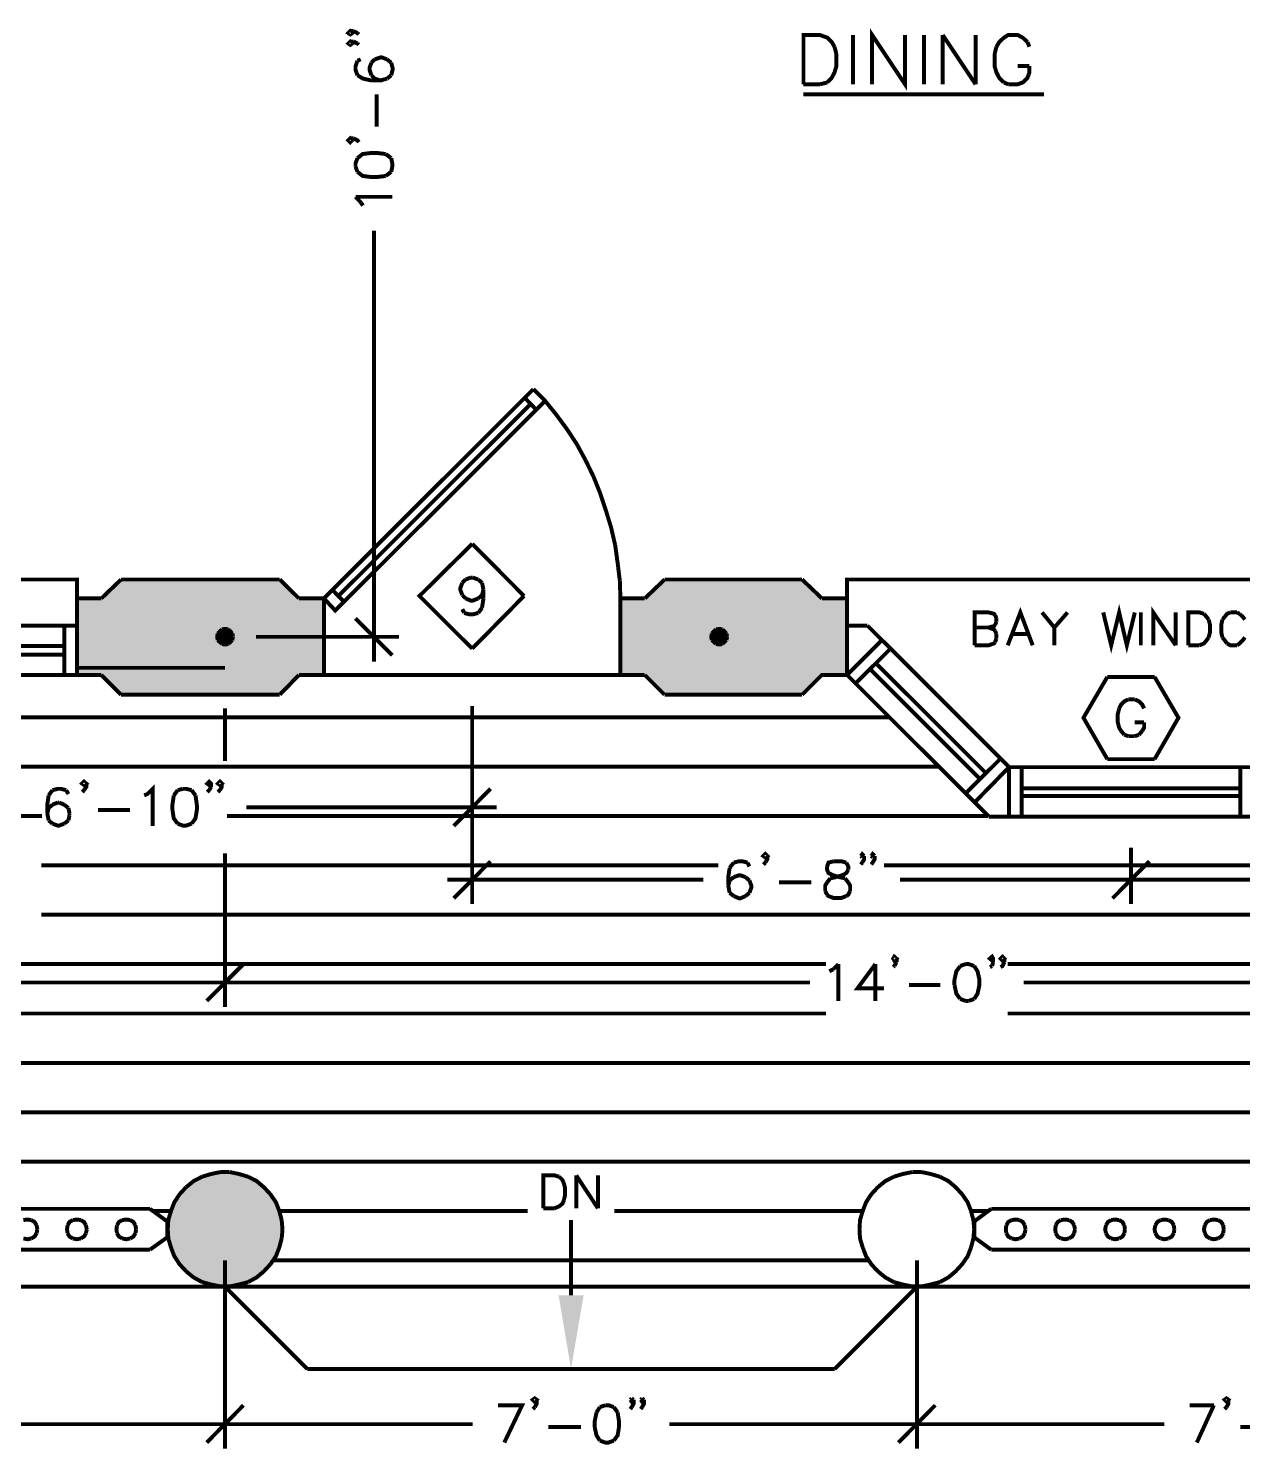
# Model space of a CAD drawing. Header units: millimetres. Extents: x 31 to 857, y 6 to 562.
# Drawn here: x 586 to 664, y 230.1 to 321.6 of the extents above; entities that cross this region are included whole.
import ezdxf

# ---------------------------------------------------------------- set-up
doc = ezdxf.new("R2010")
doc.units = ezdxf.units.MM
doc.layers.add('H', color=7, linetype='Continuous')
doc.layers.add('P', color=7, linetype='Continuous')

msp = doc.modelspace()

# ---------------------------------------------------------------- hatches: boundary and pattern name
at = {"layer": 'H', "linetype": 'Continuous'}
for points in [[(590.673, 284.903), (591.943, 286.138), (603.373, 284.903), (590.673, 284.903)], [(603.373, 284.903), (591.943, 286.138), (602.156, 286.138), (603.373, 284.903)], [(625.598, 284.903), (626.868, 286.138), (636.993, 284.903), (625.598, 284.903)], [(636.993, 284.903), (626.868, 286.138), (635.723, 286.138), (636.993, 284.903)], [(589.104, 280), (589.104, 284.903), (604.979, 280), (589.104, 280)], [(604.979, 280), (589.104, 284.903), (604.979, 284.903), (604.979, 280)], [(624.029, 280), (624.029, 284.903), (638.598, 280), (624.029, 280)], [(638.598, 280), (624.029, 284.903), (638.598, 284.903), (638.598, 280)], [(598.082, 282.54), (598.135, 282.663), (599.14, 282.54), (598.082, 282.54)], [(598.135, 282.663), (598.17, 282.751), (599.105, 282.663), (598.135, 282.663)], [(599.14, 282.54), (598.135, 282.663), (599.105, 282.663), (599.14, 282.54)], [(598.17, 282.751), (598.258, 282.822), (599.052, 282.751), (598.17, 282.751)], [(599.105, 282.663), (598.17, 282.751), (599.052, 282.751), (599.105, 282.663)], [(598.258, 282.822), (598.346, 282.875), (599.017, 282.822), (598.258, 282.822)], [(599.052, 282.751), (598.258, 282.822), (599.017, 282.822), (599.052, 282.751)], [(598.346, 282.875), (598.417, 282.963), (598.928, 282.875), (598.346, 282.875)], [(599.017, 282.822), (598.346, 282.875), (598.928, 282.875), (599.017, 282.822)], [(598.928, 282.875), (598.417, 282.963), (598.84, 282.963), (598.928, 282.875)], [(629.885, 282.663), (630.802, 282.751), (630.855, 282.663), (629.885, 282.663)], [(629.885, 282.663), (629.92, 282.751), (630.802, 282.751), (629.885, 282.663)], [(629.885, 282.54), (630.855, 282.663), (630.89, 282.54), (629.885, 282.54)], [(629.885, 282.54), (629.885, 282.663), (630.855, 282.663), (629.885, 282.54)], [(629.92, 282.751), (630.767, 282.822), (630.802, 282.751), (629.92, 282.751)], [(629.92, 282.751), (630.008, 282.822), (630.767, 282.822), (629.92, 282.751)], [(630.008, 282.822), (630.678, 282.875), (630.767, 282.822), (630.008, 282.822)], [(630.008, 282.822), (630.096, 282.875), (630.678, 282.875), (630.008, 282.822)], [(630.096, 282.875), (630.59, 282.963), (630.678, 282.875), (630.096, 282.875)], [(630.096, 282.875), (630.167, 282.963), (630.59, 282.963), (630.096, 282.875)], [(598.082, 282.452), (598.082, 282.54), (599.14, 282.452), (598.082, 282.452)], [(599.14, 282.452), (598.082, 282.54), (599.14, 282.54), (599.14, 282.452)], [(598.082, 282.363), (598.082, 282.452), (599.14, 282.363), (598.082, 282.363)], [(599.14, 282.363), (598.082, 282.452), (599.14, 282.452), (599.14, 282.363)], [(598.135, 282.24), (598.082, 282.363), (599.105, 282.24), (598.135, 282.24)], [(599.105, 282.24), (598.082, 282.363), (599.14, 282.363), (599.105, 282.24)], [(598.17, 282.152), (598.135, 282.24), (599.052, 282.152), (598.17, 282.152)], [(599.052, 282.152), (598.135, 282.24), (599.105, 282.24), (599.052, 282.152)], [(598.205, 282.116), (598.17, 282.152), (599.017, 282.116), (598.205, 282.116)], [(599.017, 282.116), (598.17, 282.152), (599.052, 282.152), (599.017, 282.116)], [(598.293, 282.028), (598.205, 282.116), (598.928, 282.028), (598.293, 282.028)], [(598.928, 282.028), (598.205, 282.116), (599.017, 282.116), (598.928, 282.028)], [(598.382, 281.975), (598.293, 282.028), (598.84, 281.975), (598.382, 281.975)], [(598.84, 281.975), (598.293, 282.028), (598.928, 282.028), (598.84, 281.975)], [(598.47, 281.94), (598.382, 281.975), (598.77, 281.94), (598.47, 281.94)], [(598.77, 281.94), (598.382, 281.975), (598.84, 281.975), (598.77, 281.94)], [(629.832, 282.452), (630.89, 282.54), (630.89, 282.452), (629.832, 282.452)], [(629.832, 282.452), (629.885, 282.54), (630.89, 282.54), (629.832, 282.452)], [(629.885, 282.363), (629.832, 282.452), (630.89, 282.452), (629.885, 282.363)], [(629.885, 282.363), (630.89, 282.452), (630.89, 282.363), (629.885, 282.363)], [(629.885, 282.24), (630.89, 282.363), (630.89, 282.24), (629.885, 282.24)], [(629.885, 282.24), (629.885, 282.363), (630.89, 282.363), (629.885, 282.24)], [(629.92, 282.152), (629.885, 282.24), (630.89, 282.24), (629.92, 282.152)], [(629.92, 282.152), (630.89, 282.24), (630.802, 282.152), (629.92, 282.152)], [(630.008, 282.116), (629.92, 282.152), (630.802, 282.152), (630.008, 282.116)], [(630.008, 282.116), (630.802, 282.152), (630.767, 282.116), (630.008, 282.116)], [(630.043, 282.028), (630.008, 282.116), (630.767, 282.116), (630.043, 282.028)], [(630.043, 282.028), (630.767, 282.116), (630.678, 282.028), (630.043, 282.028)], [(630.132, 281.975), (630.043, 282.028), (630.678, 282.028), (630.132, 281.975)], [(630.132, 281.975), (630.678, 282.028), (630.59, 281.975), (630.132, 281.975)], [(630.22, 281.94), (630.132, 281.975), (630.59, 281.975), (630.22, 281.94)], [(630.22, 281.94), (630.59, 281.975), (630.52, 281.94), (630.22, 281.94)], [(591.943, 278.73), (590.673, 280), (602.156, 278.73), (591.943, 278.73)], [(602.156, 278.73), (590.673, 280), (603.373, 280), (602.156, 278.73)], [(626.868, 278.73), (625.598, 280), (635.723, 278.73), (626.868, 278.73)], [(635.723, 278.73), (625.598, 280), (636.993, 280), (635.723, 278.73)], [(596.988, 247.65), (597.623, 247.897), (600.287, 247.65), (596.988, 247.65)], [(597.623, 247.897), (598.293, 248.038), (599.652, 247.897), (597.623, 247.897)], [(600.287, 247.65), (597.623, 247.897), (599.652, 247.897), (600.287, 247.65)], [(599.652, 247.897), (598.293, 248.038), (598.981, 248.038), (599.652, 247.897)], [(595.877, 246.839), (596.388, 247.315), (601.345, 246.839), (595.877, 246.839)], [(596.388, 247.315), (596.988, 247.65), (600.833, 247.315), (596.388, 247.315)], [(601.345, 246.839), (596.388, 247.315), (600.833, 247.315), (601.345, 246.839)], [(600.833, 247.315), (596.988, 247.65), (600.287, 247.65), (600.833, 247.315)], [(595.171, 245.71), (595.454, 246.292), (602.068, 245.71), (595.171, 245.71)], [(595.454, 246.292), (595.877, 246.839), (601.768, 246.292), (595.454, 246.292)], [(602.068, 245.71), (595.454, 246.292), (601.768, 246.292), (602.068, 245.71)], [(601.768, 246.292), (595.877, 246.839), (601.345, 246.839), (601.768, 246.292)], [(594.995, 245.022), (595.171, 245.71), (602.28, 245.022), (594.995, 245.022)], [(602.28, 245.022), (595.171, 245.71), (602.068, 245.71), (602.28, 245.022)], [(594.907, 244.352), (594.995, 245.022), (602.315, 244.352), (594.907, 244.352)], [(594.995, 243.664), (594.907, 244.352), (602.28, 243.664), (594.995, 243.664)], [(602.28, 243.664), (594.907, 244.352), (602.315, 244.352), (602.28, 243.664)], [(602.315, 244.352), (594.995, 245.022), (602.28, 245.022), (602.315, 244.352)], [(595.171, 242.993), (594.995, 243.664), (602.068, 242.993), (595.171, 242.993)], [(602.068, 242.993), (594.995, 243.664), (602.28, 243.664), (602.068, 242.993)], [(595.454, 242.394), (595.171, 242.993), (601.768, 242.394), (595.454, 242.394)], [(601.768, 242.394), (595.171, 242.993), (602.068, 242.993), (601.768, 242.394)], [(595.877, 241.847), (595.454, 242.394), (601.345, 241.847), (595.877, 241.847)], [(601.345, 241.847), (595.454, 242.394), (601.768, 242.394), (601.345, 241.847)], [(596.388, 241.388), (595.877, 241.847), (600.833, 241.388), (596.388, 241.388)], [(600.833, 241.388), (595.877, 241.847), (601.345, 241.847), (600.833, 241.388)], [(596.988, 241.053), (596.388, 241.388), (600.287, 241.053), (596.988, 241.053)], [(600.287, 241.053), (596.388, 241.388), (600.833, 241.388), (600.287, 241.053)], [(597.623, 240.788), (596.988, 241.053), (599.652, 240.788), (597.623, 240.788)], [(599.652, 240.788), (596.988, 241.053), (600.287, 241.053), (599.652, 240.788)], [(598.293, 240.665), (597.623, 240.788), (598.981, 240.665), (598.293, 240.665)], [(598.981, 240.665), (597.623, 240.788), (599.652, 240.788), (598.981, 240.665)], [(620.854, 235.373), (620.06, 240.118), (621.665, 240.118), (620.854, 235.373)]]:
    msp.add_hatch(color=256, dxfattribs=at).paths.add_polyline_path(points)

# ---------------------------------------------------------------- linework, layer by layer
at = {"layer": 'P', "const_width": 0.254}
for points in [[(606.672, 321.398), (606.795, 321.275), (606.672, 321.187), (606.548, 321.275), (606.672, 321.398)], [(606.672, 321.398), (606.884, 321.398)], [(606.884, 321.398), (607.131, 321.275)], [(607.131, 321.275), (607.219, 321.187)], [(635.794, 317.976), (635.794, 321.151), (636.852, 321.151), (637.328, 320.975), (637.611, 320.693), (637.787, 320.393)], [(638.969, 317.976), (638.969, 321.151)], [(640.203, 317.976), (640.203, 321.151), (642.32, 317.976), (642.32, 321.151)], [(643.537, 317.976), (643.537, 321.151)], [(644.737, 317.976), (644.737, 321.151)], [(644.737, 321.151), (646.853, 317.976)], [(646.853, 317.976), (646.853, 321.151)], [(650.187, 320.693), (649.887, 320.975), (649.552, 321.151), (648.952, 321.151), (648.67, 320.975), (648.37, 320.693), (648.194, 320.393)], [(606.672, 320.728), (606.795, 320.604), (606.672, 320.516), (606.548, 320.604), (606.672, 320.728)], [(606.672, 320.728), (606.884, 320.728)], [(606.884, 320.728), (607.131, 320.604)], [(607.131, 320.604), (607.219, 320.516)], [(637.91, 319.917), (637.91, 319.158), (637.787, 318.735), (637.611, 318.4), (637.328, 318.1)], [(637.787, 320.393), (637.91, 319.917)], [(648.194, 320.393), (648.07, 319.917)], [(648.07, 319.917), (648.07, 319.158), (648.194, 318.735), (648.37, 318.4), (648.67, 318.1)], [(650.311, 320.393), (650.187, 320.693)], [(607.131, 319.493), (607.007, 319.123), (607.007, 318.911), (607.131, 318.558)], [(607.342, 319.581), (607.131, 319.493)], [(608.03, 319.37), (607.907, 319.035), (607.907, 318.911), (608.03, 318.558)], [(608.242, 319.581), (608.03, 319.37)], [(609.036, 319.581), (608.7, 319.705), (608.612, 319.705), (608.242, 319.581)], [(609.3, 319.37), (609.036, 319.581)], [(609.3, 318.558), (609.388, 318.911), (609.388, 319.035), (609.3, 319.37)], [(648.952, 317.976), (649.552, 317.976), (649.887, 318.1), (650.187, 318.4), (650.311, 318.735), (650.311, 319.158)], [(650.311, 319.158), (649.552, 319.158)], [(607.131, 318.558), (607.483, 318.347), (608.03, 318.223)], [(608.03, 318.558), (608.242, 318.347)], [(608.03, 318.223), (608.612, 318.223), (609.036, 318.347)], [(608.242, 318.347), (608.612, 318.223)], [(609.036, 318.347), (609.3, 318.558)], [(637.328, 318.1), (636.852, 317.976)], [(648.67, 318.1), (648.952, 317.976)], [(608.365, 315.26), (608.365, 317.341)], [(636.852, 317.976), (635.794, 317.976), (635.794, 317.976)], [(635.794, 317.341), (651.245, 317.341)], [(606.672, 314.501), (606.795, 314.378), (606.672, 314.254), (606.548, 314.378), (606.672, 314.501)], [(606.672, 314.501), (606.884, 314.501)], [(606.884, 314.501), (607.131, 314.378), (607.219, 314.254)], [(608.03, 313.567), (607.466, 313.496), (607.131, 313.231)], [(608.947, 313.496), (608.365, 313.567), (608.03, 313.567)], [(607.131, 313.231), (607.007, 312.896), (607.007, 312.685), (607.007, 312.685)], [(607.007, 312.685), (607.131, 312.349)], [(609.3, 313.231), (608.947, 313.496)], [(609.3, 312.349), (609.371, 312.685), (609.371, 312.896), (609.3, 313.231)], [(607.131, 312.349), (607.466, 312.085), (608.03, 312.014)], [(608.03, 312.014), (608.365, 312.014), (608.947, 312.085)], [(608.947, 312.085), (609.3, 312.349)], [(607.483, 310.18), (607.342, 310.392), (607.007, 310.744)], [(607.007, 310.744), (609.371, 310.744)], [(608.189, 280.846), (608.189, 308.575)], [(604.979, 284.921), (618.437, 298.379)], [(618.437, 298.379), (619.196, 297.621)], [(619.196, 297.621), (605.702, 284.145), (604.979, 284.921)], [(605.913, 285.08), (618.278, 297.445)], [(617.89, 297.815), (618.613, 297.057)], [(620.607, 295.787), (619.919, 296.721), (619.196, 297.621)], [(621.788, 293.811), (621.242, 294.816), (620.607, 295.787)], [(623.693, 288.343), (623.429, 289.489), (623.094, 290.583), (622.723, 291.694), (622.3, 292.753), (621.788, 293.811)], [(614.504, 288.431), (611.117, 285.08), (614.504, 281.693), (614.504, 281.693)], [(617.837, 285.08), (614.504, 288.431)], [(623.852, 287.196), (623.693, 288.343)], [(623.993, 286.05), (623.852, 287.196)], [(553.12, 286.138), (589.104, 286.138), (589.104, 280), (553.12, 280)], [(590.673, 284.921), (591.943, 286.138)], [(591.943, 286.138), (602.139, 286.138)], [(602.139, 286.138), (603.373, 284.921)], [(613.869, 285.926), (614.08, 286.138)], [(614.08, 286.138), (614.415, 286.262)], [(614.415, 286.262), (614.539, 286.262)], [(614.539, 286.262), (614.892, 286.138)], [(614.892, 286.138), (615.139, 285.926)], [(626.868, 286.138), (625.598, 284.921)], [(626.868, 286.138), (635.706, 286.138)], [(636.976, 284.921), (635.706, 286.138)], [(675.076, 286.138), (638.598, 286.138), (638.598, 283.175)], [(606.284, 284.692), (605.525, 285.468)], [(613.869, 285.133), (613.745, 285.468), (613.745, 285.591), (613.869, 285.926)], [(615.139, 285.926), (615.227, 285.468)], [(615.227, 285.468), (615.139, 285.133)], [(615.227, 285.468), (615.227, 284.921)], [(624.029, 284.921), (623.993, 286.05)], [(589.104, 280), (589.104, 284.921)], [(589.104, 284.921), (590.673, 284.921)], [(603.373, 284.921), (604.979, 284.921), (604.979, 280)], [(604.979, 283.175), (604.979, 284.921)], [(614.08, 284.921), (613.869, 285.133)], [(614.892, 284.921), (614.539, 284.78), (614.415, 284.78), (614.08, 284.921)], [(614.504, 281.693), (617.837, 285.08)], [(615.139, 285.133), (614.892, 284.921)], [(615.139, 284.321), (614.892, 283.986)], [(615.227, 284.921), (615.139, 284.321)], [(625.598, 284.921), (624.029, 284.921)], [(624.029, 284.921), (624.029, 280)], [(624.029, 284.921), (624.029, 283.175)], [(638.598, 280), (638.598, 284.921), (636.976, 284.921)], [(648.917, 281.905), (649.728, 284.021), (650.522, 281.905)], [(655.055, 284.021), (655.567, 281.905), (656.078, 284.021), (656.572, 281.905), (657.084, 284.021)], [(658.266, 281.905), (658.266, 284.021), (659.712, 281.905)], [(607.007, 283.633), (609.371, 281.27)], [(613.992, 283.986), (613.869, 284.233)], [(614.892, 283.986), (614.539, 283.898), (614.327, 283.898), (613.992, 283.986)], [(646.8, 281.905), (646.8, 284.021), (647.682, 284.021), (648.035, 283.933), (648.106, 283.845)], [(648.106, 283.845), (648.194, 283.633)], [(648.194, 283.422), (648.106, 283.21)], [(648.194, 283.633), (648.194, 283.422)], [(651.122, 284.021), (651.916, 283.051), (652.762, 284.021)], [(657.472, 281.905), (657.472, 284.021)], [(659.712, 281.905), (659.712, 284.021)], [(660.523, 281.905), (660.523, 284.021), (661.229, 284.021), (661.529, 283.933)], [(661.529, 283.933), (661.705, 283.722), (661.829, 283.563)], [(661.829, 283.563), (661.917, 283.21), (661.917, 282.751), (661.829, 282.416)], [(662.711, 283.563), (662.64, 283.21), (662.64, 282.751), (662.711, 282.416)], [(663.222, 284.021), (663.011, 283.933), (662.852, 283.722), (662.711, 283.563)], [(663.646, 284.021), (663.222, 284.021)], [(663.222, 284.021), (663.222, 284.021)], [(663.822, 283.933), (663.646, 284.021)], [(664.157, 283.563), (664.034, 283.722), (663.822, 283.933)], [(553.12, 283.175), (589.104, 283.175)], [(588.292, 280), (588.292, 283.175)], [(598.152, 282.663), (598.117, 282.452), (598.152, 282.24)], [(598.417, 282.928), (598.293, 282.804), (598.152, 282.663)], [(598.84, 282.928), (598.629, 282.963), (598.417, 282.928)], [(599.087, 282.663), (598.964, 282.804), (598.84, 282.928)], [(599.14, 282.452), (599.087, 282.663)], [(599.087, 282.24), (599.14, 282.452), (599.14, 282.452)], [(600.622, 282.452), (609.812, 282.452)], [(604.979, 280), (604.979, 283.175)], [(629.902, 282.663), (629.867, 282.452), (629.902, 282.24)], [(630.167, 282.928), (630.043, 282.804), (629.902, 282.663)], [(630.59, 282.928), (630.379, 282.963), (630.167, 282.928)], [(630.837, 282.663), (630.714, 282.804), (630.59, 282.928)], [(630.89, 282.452), (630.837, 282.663)], [(630.837, 282.24), (630.89, 282.452), (630.89, 282.452)], [(638.598, 280), (638.598, 283.175), (639.904, 283.175)], [(639.904, 283.175), (649.005, 274.073), (646.765, 271.78)], [(648.106, 283.21), (648.035, 283.139), (647.682, 283.051), (646.8, 283.051)], [(647.682, 283.051), (648.035, 282.928), (648.106, 282.84)], [(648.106, 282.84), (648.194, 282.628)], [(648.194, 282.628), (648.194, 282.328)], [(649.217, 282.628), (650.222, 282.628)], [(651.916, 283.051), (651.916, 281.905)], [(571.5, 281.869), (588.292, 281.869)], [(598.152, 282.24), (598.293, 282.116), (598.417, 281.993)], [(598.417, 281.993), (598.629, 281.958), (598.84, 281.993)], [(598.84, 281.993), (598.964, 282.116), (599.087, 282.24)], [(629.902, 282.24), (630.043, 282.116), (630.167, 281.993)], [(630.167, 281.993), (630.379, 281.958), (630.59, 281.993)], [(630.59, 281.993), (630.714, 282.116), (630.837, 282.24)], [(638.598, 280), (640.838, 282.24)], [(639.145, 279.453), (641.385, 281.693)], [(648.106, 282.116), (648.035, 282.028), (647.682, 281.905), (646.8, 281.905)], [(648.194, 282.328), (648.106, 282.116)], [(661.229, 281.905), (660.523, 281.905), (660.523, 281.905)], [(661.829, 282.416), (661.705, 282.24), (661.529, 282.028), (661.229, 281.905)], [(662.711, 282.416), (662.852, 282.24), (663.011, 282.028)], [(663.011, 282.028), (663.222, 281.905), (663.646, 281.905)], [(663.646, 281.905), (663.822, 282.028), (664.034, 282.24), (664.157, 282.416)], [(571.5, 281.305), (588.292, 281.305)], [(640.45, 280.758), (647.524, 273.685)], [(589.104, 280.458), (590.885, 280.458), (594.819, 280.458)], [(590.673, 280), (589.104, 280)], [(591.943, 278.73), (590.673, 280)], [(594.819, 280.458), (598.629, 280.458)], [(603.373, 280), (602.139, 278.73)], [(604.979, 280), (603.373, 280)], [(604.979, 280), (624.029, 280)], [(624.029, 280), (625.598, 280)], [(625.598, 280), (626.868, 278.73)], [(635.706, 278.73), (636.976, 280), (638.598, 280)], [(647.7, 270.898), (638.598, 280)], [(640.062, 280.388), (647.136, 273.315)], [(655.32, 274.585), (653.785, 277.248), (655.32, 279.876)], [(655.32, 279.876), (658.354, 279.876)], [(655.32, 279.876), (655.32, 279.876)], [(658.354, 279.876), (659.888, 277.248), (658.354, 274.585)], [(591.943, 278.73), (602.139, 278.73)], [(614.504, 278.007), (614.504, 269.928)], [(614.504, 278.007), (614.504, 265.271)], [(626.868, 278.73), (635.706, 278.73)], [(656.661, 278.43), (656.414, 278.306), (656.202, 278.095), (656.078, 277.848)], [(657.084, 278.43), (656.661, 278.43)], [(657.684, 277.848), (657.56, 278.095), (657.348, 278.306), (657.084, 278.43)], [(523.399, 277.283), (527.332, 277.283), (531.319, 277.283), (535.287, 277.283), (539.274, 277.283), (543.26, 277.283), (547.194, 277.283), (551.162, 277.283), (555.149, 277.283), (559.135, 277.283), (563.069, 277.283), (567.037, 277.283), (571.024, 277.283), (575.01, 277.283), (578.944, 277.283), (582.912, 277.283), (586.899, 277.283)], [(586.899, 277.283), (590.885, 277.283)], [(590.885, 277.283), (594.819, 277.283), (594.907, 277.283)], [(594.907, 277.283), (598.629, 277.283)], [(598.629, 277.848), (598.629, 274.461)], [(598.629, 277.848), (598.629, 274.461)], [(598.629, 277.283), (598.787, 277.283), (602.315, 277.283)], [(602.315, 277.283), (602.774, 277.283)], [(602.774, 277.283), (606.76, 277.283)], [(606.76, 277.283), (610.729, 277.283), (614.662, 277.283), (618.649, 277.283), (622.635, 277.283), (626.604, 277.283), (630.537, 277.283), (634.524, 277.283), (638.51, 277.283)], [(638.51, 277.283), (641.297, 277.283)], [(656.078, 277.848), (655.99, 277.495), (655.99, 276.948), (656.078, 276.613), (656.202, 276.401)], [(657.684, 276.948), (657.084, 276.948)], [(657.56, 276.401), (657.684, 276.613), (657.684, 276.948)], [(656.202, 276.401), (656.414, 276.154)], [(656.414, 276.154), (656.661, 276.066)], [(656.661, 276.066), (657.084, 276.066)], [(657.084, 276.066), (657.348, 276.154)], [(657.348, 276.154), (657.56, 276.401)], [(646.201, 272.38), (648.458, 274.62)], [(658.354, 274.585), (655.32, 274.585)], [(582.912, 274.108), (586.899, 274.108), (590.885, 274.108), (594.819, 274.108), (594.907, 274.108)], [(594.907, 274.108), (598.629, 274.108)], [(598.629, 274.108), (598.787, 274.108), (602.315, 274.108)], [(602.315, 274.108), (602.774, 274.108), (606.76, 274.108), (610.729, 274.108)], [(610.729, 274.108), (614.662, 274.108)], [(614.662, 274.108), (618.649, 274.108), (622.635, 274.108), (626.604, 274.108), (630.537, 274.108), (634.524, 274.108), (638.51, 274.108), (642.479, 274.108), (644.472, 274.108)], [(664.633, 274.073), (649.005, 274.073)], [(649.005, 274.073), (649.005, 270.898)], [(649.817, 270.898), (649.817, 274.073)], [(663.857, 270.898), (663.857, 274.073)], [(587.534, 272.591), (587.287, 272.256)], [(588.416, 272.591), (588.081, 272.68), (587.869, 272.68), (587.534, 272.591)], [(588.557, 272.344), (588.416, 272.591)], [(589.703, 273.015), (589.562, 272.927), (589.439, 273.015), (589.562, 273.138), (589.703, 273.015)], [(589.562, 272.591), (589.439, 272.468)], [(589.703, 273.015), (589.703, 272.803), (589.562, 272.591)], [(593.425, 272.256), (593.637, 272.344), (593.972, 272.68), (593.972, 270.298)], [(595.577, 272.591), (595.33, 272.256)], [(595.912, 272.68), (595.577, 272.591)], [(596.477, 272.591), (596.124, 272.68), (595.912, 272.68), (595.912, 272.68)], [(596.724, 272.256), (596.477, 272.591)], [(597.729, 273.015), (597.606, 272.927), (597.482, 273.015), (597.606, 273.138), (597.729, 273.015), (597.729, 272.803)], [(597.606, 272.591), (597.482, 272.468)], [(597.729, 272.803), (597.606, 272.591)], [(598.417, 273.015), (598.293, 272.927), (598.17, 273.015), (598.293, 273.138), (598.417, 273.015)], [(598.293, 272.591), (598.17, 272.468)], [(598.417, 273.015), (598.417, 272.803), (598.293, 272.591)], [(613.322, 270.298), (615.685, 272.68)], [(663.857, 272.715), (649.817, 272.715)], [(587.287, 272.256), (587.199, 271.657)], [(587.199, 271.657), (587.199, 271.11)], [(587.534, 271.657), (587.287, 271.445)], [(587.869, 271.798), (587.534, 271.657)], [(587.957, 271.798), (587.869, 271.798)], [(588.292, 271.657), (587.957, 271.798)], [(588.557, 271.445), (588.292, 271.657)], [(595.33, 272.256), (595.242, 271.657), (595.242, 271.321)], [(596.477, 270.439), (596.724, 270.775), (596.812, 271.321), (596.812, 271.657)], [(596.812, 271.657), (596.724, 272.256)], [(616.073, 271.498), (599.987, 271.498)], [(663.857, 272.221), (649.817, 272.221)], [(551.18, 270.933), (555.149, 270.933), (559.135, 270.933), (563.069, 270.933), (567.055, 270.933), (571.024, 270.933), (575.01, 270.933), (578.944, 270.933), (582.93, 270.933), (586.863, 270.933)], [(587.287, 271.445), (587.199, 271.11)], [(587.199, 271.11), (587.287, 270.651)], [(587.287, 270.651), (587.534, 270.439)], [(588.292, 270.439), (588.557, 270.651)], [(588.627, 271.11), (588.557, 271.445)], [(588.557, 270.651), (588.627, 270.986)], [(588.627, 270.986), (588.627, 271.11)], [(590.462, 271.321), (592.526, 271.321)], [(595.242, 271.321), (595.33, 270.775), (595.577, 270.439)], [(598.752, 270.933), (602.315, 270.933)], [(602.315, 270.933), (602.774, 270.933), (606.76, 270.933), (610.729, 270.933), (614.662, 270.933), (618.649, 270.933), (622.635, 270.933), (626.604, 270.933), (630.537, 270.933), (634.524, 270.933), (638.51, 270.933), (642.479, 270.933), (646.412, 270.933), (647.647, 270.933)], [(647.7, 270.898), (665.974, 270.898)], [(587.534, 270.439), (587.869, 270.316), (587.957, 270.316), (588.292, 270.439)], [(595.577, 270.439), (595.912, 270.316), (596.124, 270.316), (596.477, 270.439)], [(656.837, 268.905), (656.837, 265.271)], [(656.837, 268.905), (656.837, 265.271)], [(598.629, 268.534), (598.629, 258.657)], [(598.629, 258.657), (598.629, 268.534)], [(598.629, 268.534), (598.629, 268.534)], [(615.685, 268.023), (613.322, 265.642)], [(631.313, 267.935), (631.049, 267.6)], [(632.195, 267.935), (631.86, 268.023), (631.649, 268.023), (631.313, 267.935)], [(632.319, 267.688), (632.195, 267.935)], [(633.465, 268.358), (633.342, 268.27), (633.218, 268.358), (633.342, 268.482), (633.465, 268.358)], [(633.342, 267.935), (633.218, 267.811)], [(633.465, 268.358), (633.465, 268.146), (633.342, 267.935)], [(637.734, 268.023), (637.399, 267.935), (637.311, 267.688)], [(638.545, 267.935), (638.21, 268.023), (637.734, 268.023), (637.734, 268.023)], [(638.669, 267.476), (638.669, 267.688), (638.545, 267.935)], [(639.48, 268.358), (639.568, 268.482), (639.692, 268.358)], [(639.568, 268.27), (639.48, 268.358)], [(639.568, 267.935), (639.48, 267.811)], [(639.692, 268.358), (639.568, 268.27)], [(639.692, 268.358), (639.692, 268.146), (639.568, 267.935)], [(640.151, 268.358), (640.239, 268.482), (640.362, 268.358)], [(640.239, 268.27), (640.151, 268.358)], [(640.239, 267.935), (640.151, 267.811)], [(640.362, 268.358), (640.239, 268.27)], [(640.362, 268.358), (640.362, 268.146), (640.239, 267.935)], [(655.655, 265.642), (658.019, 268.023)], [(658.019, 268.023), (655.655, 265.642)], [(586.811, 267.758), (586.899, 267.758)], [(586.899, 267.758), (590.885, 267.758), (594.819, 267.758)], [(594.819, 267.758), (594.907, 267.758)], [(594.907, 267.758), (598.629, 267.758), (598.787, 267.758)], [(598.787, 267.758), (602.315, 267.758)], [(602.315, 267.758), (602.774, 267.758), (606.76, 267.758), (610.729, 267.758), (614.662, 267.758), (618.649, 267.758), (622.635, 267.758), (626.604, 267.758), (630.326, 267.758)], [(631.049, 267.6), (630.961, 267)], [(630.961, 267), (630.961, 266.453)], [(631.313, 267), (631.049, 266.788)], [(632.072, 267), (631.737, 267.123), (631.649, 267.123), (631.313, 267)], [(632.319, 266.788), (632.072, 267)], [(637.311, 267.688), (637.311, 267.476), (637.399, 267.264), (637.663, 267.141)], [(637.311, 266.665), (637.522, 266.929)], [(637.522, 266.929), (637.875, 267)], [(637.663, 267.141), (638.087, 267), (638.457, 266.929)], [(637.875, 267), (638.334, 267.141)], [(638.334, 267.141), (638.545, 267.264), (638.669, 267.476)], [(638.457, 266.929), (638.669, 266.665)], [(640.962, 267.758), (642.479, 267.758)], [(642.479, 267.758), (646.43, 267.758), (650.399, 267.758), (654.385, 267.758), (658.354, 267.758), (662.305, 267.758)], [(662.305, 267.758), (666.238, 267.758)], [(612.898, 266.841), (629.356, 266.841)], [(631.049, 266.788), (630.961, 266.453)], [(630.961, 266.453), (631.049, 265.994)], [(631.049, 265.994), (631.313, 265.783)], [(632.072, 265.783), (632.319, 265.994)], [(632.319, 265.994), (632.442, 266.33), (632.442, 266.453), (632.319, 266.788)], [(634.224, 266.665), (636.305, 266.665)], [(637.187, 266.118), (637.187, 266.453), (637.311, 266.665)], [(637.311, 265.871), (637.187, 266.118)], [(638.792, 266.118), (638.669, 265.871), (638.545, 265.783)], [(638.669, 266.665), (638.792, 266.453), (638.792, 266.118)], [(658.407, 266.841), (641.985, 266.841)], [(655.232, 266.841), (665.215, 266.841)], [(631.313, 265.783), (631.649, 265.642), (631.737, 265.642), (632.072, 265.783)], [(638.545, 265.783), (638.21, 265.659), (637.734, 265.659), (637.399, 265.783), (637.311, 265.871)], [(586.811, 264.583), (586.899, 264.583), (590.885, 264.583)], [(590.885, 264.583), (594.819, 264.583)], [(594.819, 264.583), (594.907, 264.583)], [(594.907, 264.583), (598.629, 264.583)], [(598.629, 264.583), (598.787, 264.583), (602.315, 264.583)], [(602.315, 264.583), (602.774, 264.583), (606.76, 264.583), (610.729, 264.583), (614.662, 264.583), (618.649, 264.583), (622.635, 264.583), (626.604, 264.583), (630.537, 264.583), (634.524, 264.583), (638.51, 264.583), (642.479, 264.583), (646.412, 264.583), (650.399, 264.583), (654.385, 264.583), (658.354, 264.583), (662.287, 264.583), (666.274, 264.583), (670.26, 264.583), (674.229, 264.583), (678.215, 264.583), (682.149, 264.583), (683.842, 264.583)], [(578.944, 261.408), (582.912, 261.408), (586.899, 261.408), (590.885, 261.408), (594.819, 261.408), (594.907, 261.408)], [(594.907, 261.408), (598.629, 261.408)], [(597.447, 259.045), (599.81, 261.426)], [(599.81, 261.408), (597.447, 259.045)], [(598.629, 261.408), (598.787, 261.408)], [(598.787, 261.408), (602.315, 261.408)], [(602.315, 261.408), (602.774, 261.408), (606.76, 261.408), (610.729, 261.408), (614.662, 261.408), (618.649, 261.408), (622.635, 261.408), (626.604, 261.408), (630.537, 261.408), (634.524, 261.408), (637.24, 261.408)], [(637.699, 261.073), (638.034, 261.408)], [(638.034, 261.408), (638.034, 259.045)], [(640.415, 261.408), (639.269, 259.856), (640.962, 259.856)], [(640.415, 261.408), (640.415, 259.045)], [(641.773, 261.761), (641.632, 261.638), (641.562, 261.761), (641.632, 261.885), (641.773, 261.761)], [(641.773, 261.549), (641.632, 261.285)], [(641.773, 261.761), (641.773, 261.549)], [(646.201, 261.408), (645.866, 261.285)], [(646.765, 261.285), (646.412, 261.408), (646.201, 261.408), (646.201, 261.408)], [(647.982, 261.761), (647.912, 261.638), (647.771, 261.761), (647.912, 261.885), (647.982, 261.761), (647.982, 261.549)], [(647.982, 261.549), (647.912, 261.285)], [(648.705, 261.761), (648.582, 261.638), (648.458, 261.761), (648.582, 261.885), (648.705, 261.761)], [(648.705, 261.549), (648.582, 261.285), (648.458, 261.214)], [(648.705, 261.761), (648.705, 261.549)], [(648.917, 261.408), (650.399, 261.408)], [(650.399, 261.408), (654.385, 261.408)], [(654.385, 261.408), (658.354, 261.408), (662.287, 261.408), (666.274, 261.408), (670.26, 261.408), (674.229, 261.408), (678.215, 261.408)], [(637.452, 260.95), (637.699, 261.073)], [(641.632, 261.285), (641.562, 261.214)], [(645.866, 261.285), (645.619, 260.95), (645.495, 260.403)], [(646.765, 259.168), (646.977, 259.503), (647.1, 260.068), (647.1, 260.403), (646.977, 260.95), (646.765, 261.285)], [(647.912, 261.285), (647.771, 261.214)], [(600.198, 260.227), (560.987, 260.227)], [(597.023, 260.227), (636.217, 260.227)], [(642.567, 260.068), (644.596, 260.068)], [(645.495, 260.403), (645.495, 260.068)], [(645.495, 260.068), (645.619, 259.503), (645.866, 259.168)], [(689.134, 260.227), (649.94, 260.227)], [(645.866, 259.168), (646.201, 259.045)], [(646.201, 259.045), (646.412, 259.045)], [(646.412, 259.045), (646.765, 259.168)], [(578.944, 258.233), (582.912, 258.233), (586.899, 258.233), (590.885, 258.233)], [(590.885, 258.233), (594.819, 258.233), (598.629, 258.233)], [(598.629, 258.233), (598.805, 258.233)], [(598.805, 258.233), (602.774, 258.233)], [(602.774, 258.233), (606.76, 258.233), (610.729, 258.233), (614.68, 258.233)], [(614.68, 258.233), (618.649, 258.233), (622.635, 258.233), (626.604, 258.233)], [(626.604, 258.233), (630.555, 258.233), (634.524, 258.233), (637.24, 258.233)], [(648.917, 258.233), (650.399, 258.233), (654.385, 258.233)], [(654.385, 258.233), (658.354, 258.233), (662.287, 258.233)], [(662.287, 258.233), (666.274, 258.233)], [(582.912, 255.058), (586.899, 255.058), (590.885, 255.058), (594.819, 255.058), (598.629, 255.058)], [(598.629, 255.058), (598.805, 255.058), (602.774, 255.058), (606.76, 255.058)], [(606.76, 255.058), (610.729, 255.058), (614.68, 255.058)], [(614.68, 255.058), (618.649, 255.058), (622.635, 255.058), (626.604, 255.058), (630.555, 255.058), (634.524, 255.058), (638.51, 255.058), (642.479, 255.058), (646.43, 255.058), (650.399, 255.058), (654.385, 255.058), (658.354, 255.058), (662.305, 255.058), (666.274, 255.058), (670.26, 255.058), (674.229, 255.058), (678.215, 255.058), (682.149, 255.058), (686.135, 255.058)], [(582.912, 251.883), (586.899, 251.883), (590.885, 251.883), (594.819, 251.883)], [(594.819, 251.883), (598.629, 251.883)], [(598.629, 251.883), (598.805, 251.883), (602.774, 251.883)], [(602.774, 251.883), (606.76, 251.883), (610.729, 251.883)], [(610.729, 251.883), (614.68, 251.883), (618.649, 251.883), (622.635, 251.883), (626.604, 251.883), (630.555, 251.883), (634.524, 251.883)], [(634.524, 251.883), (638.51, 251.883)], [(638.51, 251.883), (642.479, 251.883), (646.43, 251.883), (650.399, 251.883)], [(650.399, 251.883), (654.385, 251.883)], [(654.385, 251.883), (658.354, 251.883), (662.305, 251.883), (666.274, 251.883)], [(578.944, 248.708), (582.912, 248.708), (586.899, 248.708), (590.885, 248.708), (594.819, 248.708), (598.629, 248.708)], [(598.629, 248.708), (598.805, 248.708)], [(598.805, 248.708), (602.774, 248.708), (606.76, 248.708)], [(606.76, 248.708), (610.729, 248.708)], [(610.729, 248.708), (614.68, 248.708), (618.649, 248.708), (622.635, 248.708), (626.604, 248.708), (630.555, 248.708), (634.524, 248.708)], [(634.524, 248.708), (638.51, 248.708)], [(638.51, 248.708), (642.479, 248.708), (646.43, 248.708), (650.399, 248.708)], [(650.399, 248.708), (654.385, 248.708)], [(654.385, 248.708), (658.354, 248.708), (662.305, 248.708), (666.274, 248.708)], [(597.147, 247.738), (596.6, 247.456), (596.124, 247.068)], [(598.329, 248.038), (597.729, 247.915), (597.147, 247.738)], [(598.928, 248.038), (598.329, 248.038)], [(600.11, 247.738), (599.511, 247.915), (598.928, 248.038)], [(602.103, 245.551), (601.892, 246.098), (601.539, 246.609), (601.116, 247.068), (600.657, 247.456), (600.11, 247.738)], [(619.072, 245.71), (619.072, 247.826), (619.795, 247.826), (620.095, 247.738)], [(620.095, 247.738), (620.307, 247.527), (620.395, 247.315)], [(621.189, 245.71), (621.189, 247.826)], [(621.189, 247.826), (622.582, 245.71)], [(622.582, 245.71), (622.582, 247.826)], [(641.597, 247.738), (641.05, 247.456), (640.574, 247.068)], [(642.779, 248.038), (642.179, 247.915), (641.597, 247.738)], [(643.378, 248.038), (642.779, 248.038)], [(644.56, 247.738), (643.961, 247.915), (643.378, 248.038)], [(646.553, 245.551), (646.342, 246.098), (645.989, 246.609), (645.566, 247.068), (645.107, 247.456), (644.56, 247.738)], [(596.124, 247.068), (595.701, 246.609), (595.365, 246.098), (595.154, 245.551)], [(620.395, 247.315), (620.466, 247.033), (620.466, 246.521), (620.395, 246.221)], [(640.574, 247.068), (640.151, 246.609), (639.815, 246.098), (639.604, 245.551)], [(620.395, 246.221), (620.307, 246.01), (620.095, 245.833), (619.795, 245.71)], [(593.796, 243.046), (552.609, 243.046), (551.515, 243.84), (551.515, 244.863), (552.609, 245.674), (593.796, 245.674), (593.796, 245.674)], [(586.176, 244.951), (585.929, 244.987), (585.664, 244.951)], [(586.511, 244.616), (586.387, 244.828), (586.176, 244.951)], [(588.839, 244.951), (588.627, 244.828), (588.504, 244.616)], [(589.351, 244.951), (589.104, 244.987), (588.839, 244.951)], [(589.686, 244.616), (589.562, 244.828), (589.351, 244.951)], [(592.014, 244.951), (591.802, 244.828), (591.679, 244.616)], [(592.526, 244.951), (592.279, 244.987), (592.014, 244.951)], [(592.861, 244.616), (592.737, 244.828), (592.526, 244.951)], [(593.796, 245.674), (594.907, 244.863), (594.907, 243.84), (593.796, 243.046)], [(594.007, 245.533), (594.819, 245.533), (595.118, 245.533)], [(595.154, 245.551), (594.977, 244.951), (594.942, 244.352), (594.977, 243.769), (595.154, 243.17)], [(602.262, 244.951), (602.103, 245.551)], [(602.139, 245.533), (602.774, 245.533), (606.76, 245.533), (610.729, 245.533), (614.662, 245.533), (618.067, 245.533)], [(602.315, 244.352), (602.262, 244.951)], [(619.795, 245.71), (619.072, 245.71), (619.072, 245.71)], [(620.854, 240.118), (620.854, 244.951)], [(623.641, 245.533), (626.604, 245.533)], [(626.604, 245.533), (630.537, 245.533), (634.524, 245.533), (638.51, 245.533), (639.568, 245.533)], [(639.604, 245.551), (639.427, 244.951), (639.392, 244.352), (639.427, 243.769), (639.604, 243.17)], [(646.712, 244.951), (646.553, 245.551)], [(646.589, 245.533), (647.7, 245.533)], [(646.765, 244.352), (646.712, 244.951)], [(647.859, 243.046), (646.765, 243.84), (646.765, 244.863), (647.859, 245.674)], [(647.859, 245.674), (682.748, 245.674), (682.748, 245.674)], [(649.164, 244.951), (648.952, 244.828), (648.829, 244.616)], [(649.676, 244.951), (649.429, 244.987), (649.164, 244.951)], [(650.011, 244.616), (649.887, 244.828), (649.676, 244.951)], [(652.339, 244.951), (652.127, 244.828), (652.004, 244.616)], [(652.851, 244.951), (652.604, 244.987), (652.339, 244.951)], [(653.186, 244.616), (653.062, 244.828), (652.851, 244.951)], [(655.567, 244.951), (655.355, 244.828), (655.232, 244.616)], [(656.078, 244.951), (655.814, 244.987), (655.567, 244.951)], [(656.414, 244.616), (656.29, 244.828), (656.078, 244.951)], [(658.742, 244.951), (658.53, 244.828), (658.407, 244.616)], [(659.253, 244.951), (658.989, 244.987), (658.742, 244.951)], [(659.589, 244.616), (659.465, 244.828), (659.253, 244.951)], [(661.917, 244.951), (661.705, 244.828), (661.582, 244.616)], [(662.428, 244.951), (662.164, 244.987), (661.917, 244.951)], [(662.764, 244.616), (662.64, 244.828), (662.428, 244.951)], [(586.176, 243.769), (586.387, 243.893), (586.511, 244.105)], [(586.564, 244.352), (586.511, 244.616)], [(586.511, 244.105), (586.564, 244.352)], [(586.564, 244.352), (586.564, 244.352)], [(588.504, 244.616), (588.469, 244.352), (588.504, 244.105)], [(588.504, 244.105), (588.627, 243.893), (588.839, 243.769)], [(589.351, 243.769), (589.562, 243.893), (589.686, 244.105)], [(589.739, 244.352), (589.686, 244.616)], [(589.686, 244.105), (589.739, 244.352)], [(589.739, 244.352), (589.739, 244.352)], [(591.679, 244.616), (591.644, 244.352), (591.679, 244.105)], [(591.679, 244.105), (591.802, 243.893), (592.014, 243.769)], [(592.526, 243.769), (592.737, 243.893), (592.861, 244.105)], [(592.914, 244.352), (592.861, 244.616)], [(592.861, 244.105), (592.914, 244.352)], [(592.914, 244.352), (592.914, 244.352)], [(602.262, 243.769), (602.315, 244.352)], [(602.315, 244.352), (602.315, 244.352)], [(646.712, 243.769), (646.765, 244.352)], [(646.765, 244.352), (646.765, 244.352)], [(648.829, 244.616), (648.794, 244.352), (648.829, 244.105)], [(648.829, 244.105), (648.952, 243.893), (649.164, 243.769)], [(649.676, 243.769), (649.887, 243.893), (650.011, 244.105)], [(650.064, 244.352), (650.011, 244.616)], [(650.011, 244.105), (650.064, 244.352)], [(650.064, 244.352), (650.064, 244.352)], [(652.004, 244.616), (651.969, 244.352), (652.004, 244.105)], [(652.004, 244.105), (652.127, 243.893), (652.339, 243.769)], [(652.851, 243.769), (653.062, 243.893), (653.186, 244.105)], [(653.239, 244.352), (653.186, 244.616)], [(653.186, 244.105), (653.239, 244.352)], [(653.239, 244.352), (653.239, 244.352)], [(655.232, 244.616), (655.179, 244.352), (655.232, 244.105)], [(655.232, 244.105), (655.355, 243.893), (655.567, 243.769)], [(656.078, 243.769), (656.29, 243.893), (656.414, 244.105)], [(656.449, 244.352), (656.414, 244.616)], [(656.414, 244.105), (656.449, 244.352)], [(656.449, 244.352), (656.449, 244.352)], [(658.407, 244.616), (658.354, 244.352), (658.407, 244.105)], [(658.407, 244.105), (658.53, 243.893), (658.742, 243.769)], [(659.253, 243.769), (659.465, 243.893), (659.589, 244.105)], [(659.624, 244.352), (659.589, 244.616)], [(659.589, 244.105), (659.624, 244.352)], [(659.624, 244.352), (659.624, 244.352)], [(661.582, 244.616), (661.529, 244.352), (661.582, 244.105)], [(661.582, 244.105), (661.705, 243.893), (661.917, 243.769)], [(662.428, 243.769), (662.64, 243.893), (662.764, 244.105)], [(662.799, 244.352), (662.764, 244.616)], [(662.764, 244.105), (662.799, 244.352)], [(662.799, 244.352), (662.799, 244.352)], [(585.664, 243.769), (585.929, 243.717), (586.176, 243.769)], [(588.839, 243.769), (589.104, 243.717), (589.351, 243.769)], [(592.014, 243.769), (592.279, 243.717), (592.526, 243.769)], [(595.154, 243.17), (595.365, 242.623), (595.701, 242.111), (596.124, 241.653)], [(600.11, 240.965), (600.657, 241.265), (601.116, 241.653), (601.539, 242.111), (601.892, 242.623), (602.103, 243.17)], [(602.103, 243.17), (602.262, 243.769)], [(639.604, 243.17), (639.815, 242.623), (640.151, 242.111), (640.574, 241.653)], [(644.56, 240.965), (645.107, 241.265), (645.566, 241.653), (645.989, 242.111), (646.342, 242.623), (646.553, 243.17)], [(646.553, 243.17), (646.712, 243.769)], [(649.164, 243.769), (649.429, 243.717), (649.676, 243.769)], [(652.339, 243.769), (652.604, 243.717), (652.851, 243.769)], [(655.567, 243.769), (655.814, 243.717), (656.078, 243.769)], [(658.742, 243.769), (658.989, 243.717), (659.253, 243.769)], [(661.917, 243.769), (662.164, 243.717), (662.428, 243.769)], [(598.629, 242.358), (598.629, 230.258)], [(598.629, 242.358), (598.629, 230.258)], [(601.715, 242.358), (602.774, 242.358), (606.76, 242.358), (610.729, 242.358), (614.662, 242.358), (618.649, 242.358), (622.635, 242.358), (626.604, 242.358), (630.537, 242.358), (634.524, 242.358), (638.51, 242.358), (639.939, 242.358)], [(643.079, 242.358), (643.079, 230.258)], [(643.079, 242.358), (643.079, 230.258)], [(682.748, 243.046), (647.859, 243.046)], [(596.124, 241.653), (596.6, 241.265), (597.147, 240.965)], [(640.574, 241.653), (641.05, 241.265), (641.597, 240.965)], [(687.529, 240.665), (442.507, 240.665)], [(597.147, 240.965), (597.729, 240.806), (598.329, 240.683), (598.928, 240.683), (599.511, 240.806), (600.11, 240.965)], [(603.92, 235.373), (598.629, 240.665)], [(643.079, 240.665), (637.787, 235.373)], [(641.597, 240.965), (642.179, 240.806), (642.779, 240.683), (643.378, 240.683), (643.961, 240.806), (644.56, 240.965)], [(637.787, 235.373), (603.92, 235.373)], [(599.81, 233.045), (597.447, 230.646)], [(597.447, 230.646), (599.81, 233.045)], [(616.162, 233.045), (617.714, 233.045), (616.567, 230.646)], [(618.649, 233.398), (618.525, 233.274), (618.402, 233.398), (618.525, 233.486), (618.649, 233.398)], [(618.649, 233.398), (618.649, 233.133), (618.525, 232.922)], [(623.058, 233.045), (622.706, 232.922)], [(623.605, 232.922), (623.27, 233.045), (623.058, 233.045), (623.058, 233.045)], [(624.664, 233.398), (624.752, 233.486)], [(624.875, 233.398), (624.752, 233.274), (624.664, 233.398)], [(624.752, 233.486), (624.875, 233.398)], [(624.875, 233.398), (624.875, 233.133), (624.752, 232.922)], [(625.334, 233.398), (625.422, 233.486)], [(625.546, 233.398), (625.422, 233.274), (625.334, 233.398)], [(625.422, 233.486), (625.546, 233.398)], [(625.546, 233.398), (625.546, 233.133), (625.422, 232.922)], [(644.26, 233.045), (641.897, 230.646)], [(641.897, 230.646), (644.26, 233.045)], [(660.612, 233.045), (662.164, 233.045)], [(662.164, 233.045), (661.07, 230.646)], [(663.099, 233.398), (662.975, 233.274), (662.852, 233.398), (662.975, 233.486), (663.099, 233.398)], [(663.099, 233.398), (663.099, 233.133), (662.975, 232.922)], [(618.525, 232.922), (618.402, 232.798)], [(622.494, 232.586), (622.371, 231.987), (622.371, 231.652)], [(622.706, 232.922), (622.494, 232.586)], [(623.852, 232.586), (623.605, 232.922)], [(623.94, 231.652), (623.94, 231.987), (623.852, 232.586)], [(624.752, 232.922), (624.664, 232.798)], [(625.422, 232.922), (625.334, 232.798)], [(662.975, 232.922), (662.852, 232.798)], [(600.198, 231.828), (579.49, 231.828)], [(597.023, 231.828), (614.539, 231.828)], [(619.407, 231.652), (621.489, 231.652)], [(622.371, 231.652), (622.494, 231.105), (622.706, 230.77)], [(623.605, 230.77), (623.852, 231.105), (623.94, 231.652)], [(644.648, 231.828), (627.168, 231.828)], [(641.473, 231.828), (658.989, 231.828)], [(663.857, 231.652), (665.939, 231.652)], [(622.706, 230.77), (623.058, 230.646), (623.27, 230.646), (623.605, 230.77)]]:
    msp.add_lwpolyline(points, dxfattribs=at)

doc.saveas('drawing.dxf')
